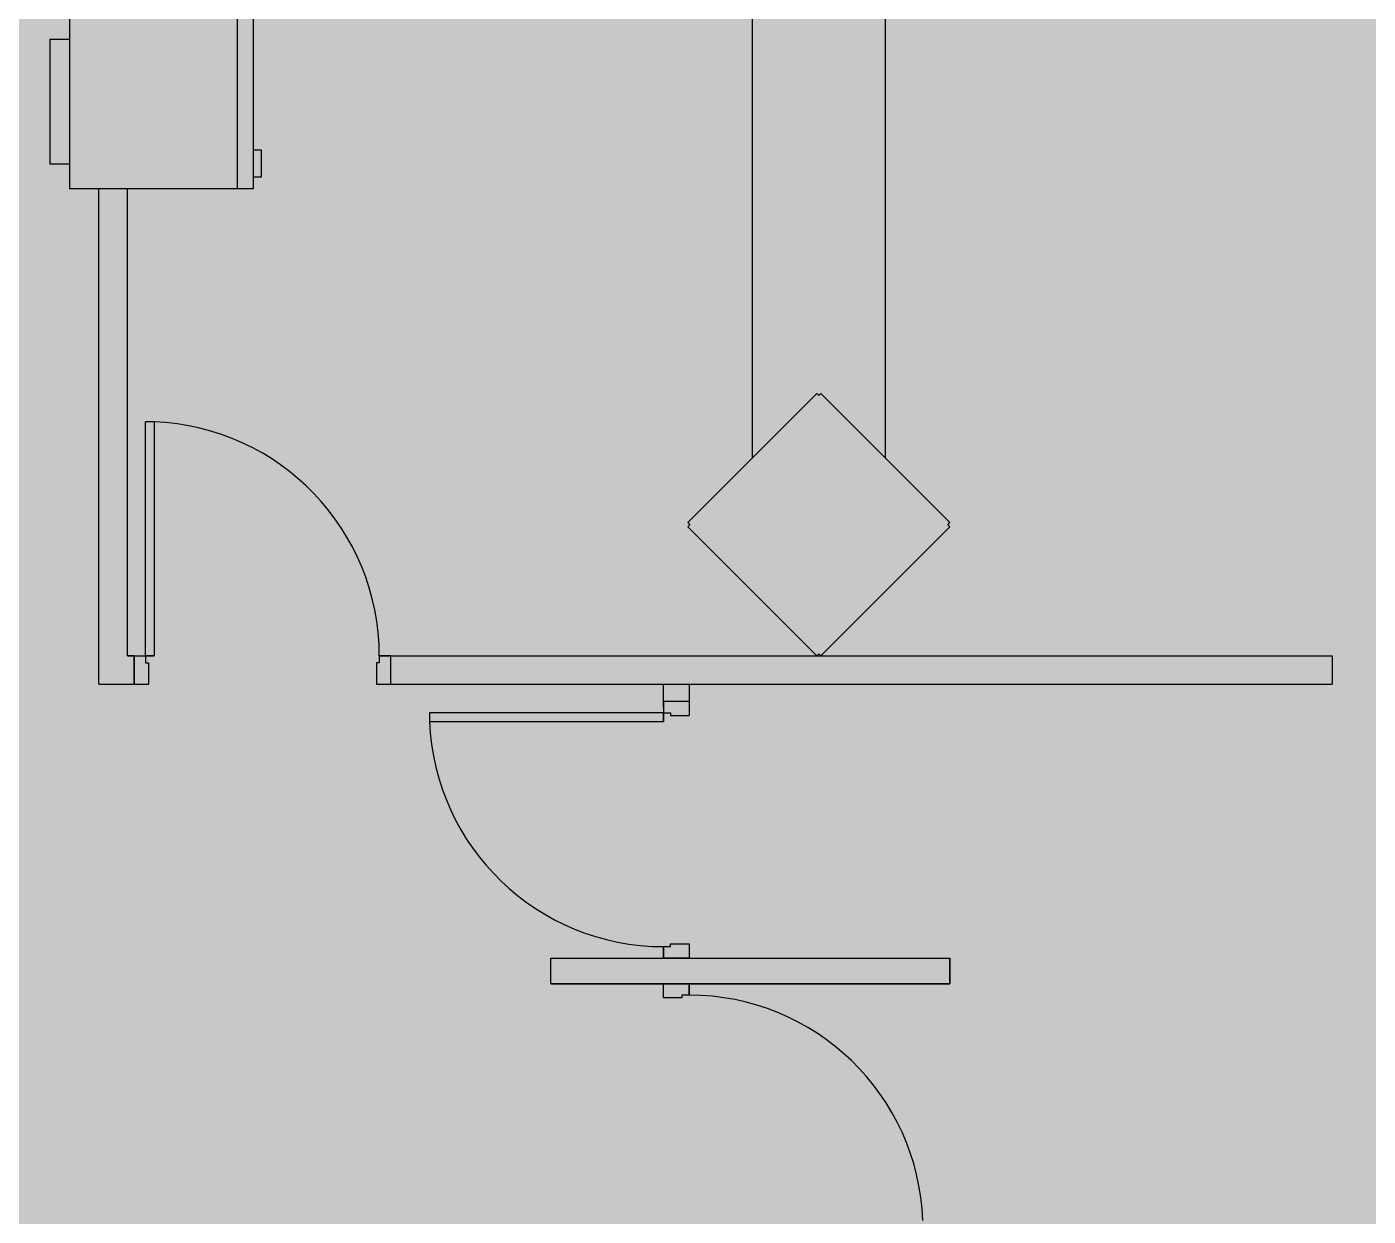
# Model space of a CAD drawing. Header units: metres. Extents: x -331 to 2982, y 362 to 2539.
# Drawn here: x 793.715 to 798.419, y 986.607 to 990.778 of the extents above; entities that cross this region are included whole.
import ezdxf

# ---------------------------------------------------------------- set-up
doc = ezdxf.new("R2010")
doc.units = ezdxf.units.M
doc.layers.add('_salas', color=251, linetype='Continuous', plot=False)
for name, color, linetype in [('Div', 251, 'Continuous'), ('Est', 251, 'Continuous'), ('Pis', 251, 'Continuous')]:
    doc.layers.add(name, color=color, linetype=linetype)

# ---------------------------------------------------------------- blocks, each defined once
blk = doc.blocks.new('XR_BL2_AND_MON-REV15$0$P_M')
at = {"layer": 'Est'}
blk.add_lwpolyline([(0.4596, -0.4313), (0.4525, -0.4243), (0.4596, -0.4172), (0.0071, 0.0354), (0, 0.0283), (-0.0071, 0.0354), (-0.4596, -0.4172), (-0.4525, -0.4243), (-0.4596, -0.4313), (-0.0071, -0.8839), (0, -0.8768), (0.0071, -0.8839)], close=True, dxfattribs=at)

msp = doc.modelspace()

# ---------------------------------------------------------------- hatches: boundary and pattern name
at = {"layer": '_salas', "transparency": 33554559}
h = msp.add_hatch(color=256, dxfattribs=at)
h.dxf.hatch_style = 1
h.paths.add_polyline_path([(820.1455, 995.2122), (820.1455, 996.6939), (815.2005, 996.6939), (815.2005, 1004.348), (796.5505, 1004.348), (796.5505, 1005.3023), (790.5648, 1005.3023), (790.4667, 1005.3023), (790.1155, 1005.6539), (790.0755, 1005.6539), (790.0755, 979.868), (790.3055, 979.868), (790.3055, 980.058), (790.4598, 980.2123), (820.1455, 980.2123), (820.1455, 981.7048), (820.3856, 981.8467), (820.6205, 981.9971), (820.6205, 980.9223), (821.2605, 980.9223), (821.2605, 982.4726, 0.087526), (823.0202, 984.545, 0.418022)])

# ---------------------------------------------------------------- linework, layer by layer
at = {"layer": 'Div', "lineweight": 0}
for p, q in [((793.968, 988.4726), (793.968, 990.2102)), ((794.068, 988.5726), (794.068, 990.2102)), ((794.068, 988.5726), (794.0913, 988.5726)), ((794.0913, 988.5726), (794.068, 988.5726)), ((794.9913, 988.5726), (798.2926, 988.5726)), ((798.2926, 988.5726), (798.2926, 988.4726)), ((793.968, 988.4726), (794.0913, 988.4726)), ((794.9913, 988.4726), (798.2926, 988.4726)), ((795.9476, 988.3926), (795.9476, 988.4726)), ((795.9476, 988.4126), (795.9476, 988.4726)), ((796.0376, 988.4726), (796.0376, 988.3926)), ((796.0376, 988.4126), (795.9476, 988.4126)), ((795.5526, 987.5126), (796.9526, 987.5126)), ((795.5526, 987.4226), (795.5526, 987.5126)), ((795.5526, 987.4226), (795.5526, 987.5126)), ((795.5526, 987.5126), (796.9526, 987.5126)), ((796.9526, 987.4226), (796.9526, 987.5126)), ((796.9526, 987.5126), (796.9526, 987.4226)), ((795.5526, 987.4226), (796.9526, 987.4226)), ((796.9526, 987.4226), (795.5526, 987.4226))]:
    msp.add_line(p, q, dxfattribs=at)
at = {"layer": 'Pis'}
for p, q in [((796.2596, 989.2656), (796.2596, 996.5489)), ((796.7263, 989.2656), (796.7263, 996.5489)), ((793.8648, 990.8211), (793.8648, 990.2102)), ((794.4533, 990.8211), (794.4533, 990.2102)), ((794.5091, 990.8211), (794.5091, 990.2102)), ((793.7961, 990.7352), (793.7961, 990.2961)), ((793.7961, 990.7352), (793.8648, 990.7352)), ((794.5378, 990.3458), (794.5091, 990.3458)), ((794.5378, 990.2517), (794.5378, 990.3458)), ((793.8648, 990.2961), (793.7961, 990.2961)), ((794.5091, 990.2517), (794.5378, 990.2517)), ((794.5091, 990.2102), (793.8648, 990.2102)), ((793.968, 988.4726), (793.968, 990.2102)), ((794.068, 988.5726), (794.068, 990.2102)), ((794.1313, 988.5726), (794.1313, 989.3926)), ((794.1613, 989.3926), (794.1313, 989.3926)), ((794.1613, 989.3926), (794.1613, 988.5726)), ((794.068, 988.5726), (794.0913, 988.5726)), ((794.0913, 988.5726), (794.068, 988.5726)), ((794.0913, 988.4726), (794.0913, 988.5726)), ((794.0913, 988.5726), (794.0913, 988.4726)), ((794.0913, 988.5726), (794.1613, 988.5726)), ((794.0913, 988.4726), (794.0913, 988.5726)), ((794.1613, 988.5726), (794.1313, 988.5726)), ((794.1313, 988.5726), (794.1313, 988.5476)), ((794.1313, 988.5476), (794.1413, 988.5476)), ((794.1413, 988.5476), (794.1413, 988.4726)), ((794.9513, 988.5476), (794.9413, 988.5476)), ((794.9413, 988.5476), (794.9413, 988.4726)), ((794.9513, 988.5726), (794.9913, 988.5726)), ((794.9913, 988.5726), (794.9513, 988.5726)), ((794.9513, 988.5726), (794.9513, 988.5476)), ((794.9913, 988.5726), (798.2926, 988.5726)), ((794.9913, 988.4726), (794.9913, 988.5726)), ((798.2926, 988.5726), (798.2926, 988.4726)), ((793.968, 988.4726), (794.0913, 988.4726)), ((794.0913, 988.4726), (794.1413, 988.4726)), ((794.9413, 988.4726), (794.9913, 988.4726)), ((794.9413, 988.4726), (794.9913, 988.4726)), ((794.9913, 988.4726), (798.2926, 988.4726)), ((795.9476, 988.3926), (795.9476, 988.4726)), ((795.9476, 988.4126), (795.9476, 988.4726)), ((796.0376, 988.4726), (796.0376, 988.3926)), ((795.9476, 988.4126), (795.9476, 988.3426)), ((796.0376, 988.4126), (795.9476, 988.4126)), ((796.0376, 988.4126), (796.0376, 988.3626)), ((795.1276, 988.3726), (795.1276, 988.3426)), ((795.9476, 988.3726), (795.1276, 988.3726)), ((795.9476, 988.3426), (795.9476, 988.3726)), ((795.9476, 988.3726), (795.9726, 988.3726)), ((795.9726, 988.3726), (795.9726, 988.3626)), ((795.9726, 988.3626), (796.0376, 988.3626)), ((795.1276, 988.3426), (795.9476, 988.3426)), ((795.9476, 987.5526), (795.9476, 987.5126)), ((795.9476, 987.5126), (795.9476, 987.5526)), ((795.9476, 987.5526), (795.9726, 987.5526)), ((795.9726, 987.5526), (795.9726, 987.5626)), ((795.9726, 987.5626), (796.0376, 987.5626)), ((796.0376, 987.5626), (796.0376, 987.5126)), ((796.0376, 987.5626), (796.0376, 987.5126)), ((795.5526, 987.5126), (796.9526, 987.5126)), ((795.5526, 987.4226), (795.5526, 987.5126)), ((795.5526, 987.4226), (795.5526, 987.5126)), ((795.5526, 987.5126), (796.9526, 987.5126)), ((796.0376, 987.5126), (795.9476, 987.5126)), ((796.9526, 987.4226), (796.9526, 987.5126)), ((796.9526, 987.5126), (796.9526, 987.4226)), ((795.5526, 987.4226), (796.9526, 987.4226)), ((796.9526, 987.4226), (795.5526, 987.4226)), ((795.9476, 987.3726), (795.9476, 987.4226)), ((795.9476, 987.3726), (795.9476, 987.4226)), ((795.9476, 987.4226), (796.0376, 987.4226)), ((796.0376, 987.3826), (796.0376, 987.4226)), ((796.0376, 987.4226), (796.0376, 987.3826)), ((796.0126, 987.3726), (795.9476, 987.3726)), ((796.0376, 987.3826), (796.0126, 987.3826)), ((796.0126, 987.3826), (796.0126, 987.3726))]:
    msp.add_line(p, q, dxfattribs=at)
for centre, start, end in [((794.1303, 988.5722), 0.0276, 87.8374), ((795.948, 988.3736), 182.1626, 269.9724), ((796.0372, 986.5617), 2.1626, 89.9724)]:
    msp.add_arc(centre, 0.821, start, end, dxfattribs=at)

# ---------------------------------------------------------------- block references
at = {"layer": 'Pis', "rotation": 90}
msp.add_blockref('XR_BL2_AND_MON-REV15$0$P_M', (796.0687, 989.0323), dxfattribs=at)

doc.saveas('drawing.dxf')
